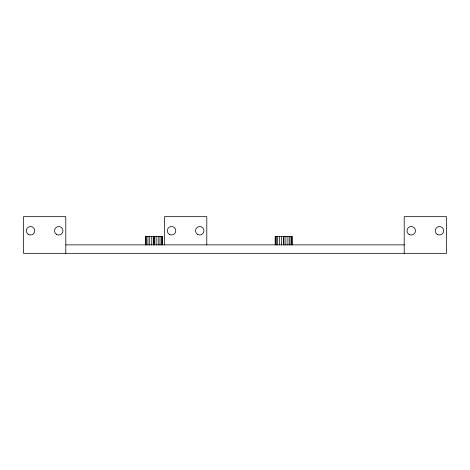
<?xml version="1.0" encoding="UTF-8"?>
<svg xmlns="http://www.w3.org/2000/svg" width="470" height="470" viewBox="0 0 470 470"><rect width="100%" height="100%" fill="white"/><g stroke="black" fill="none" stroke-linecap="round" stroke-linejoin="round"><path stroke-width="0.7" d="M145.5 236.41L145.5 244.87L145.459 236.41L162.456 236.41L162.456 244.87M65.8 244.87L404.429 244.87M404.2 253.33L404.2 216.67L446.5 216.67L446.5 253.33L23.5 253.33L23.5 216.67L65.8 216.67L65.8 253.33M292.175 244.87L292.175 236.41L275.179 236.41L275.179 244.87M291.888 236.41L291.888 244.87M291.036 236.41L291.036 244.87M289.685 236.41L289.685 244.87M287.928 236.41L287.928 244.87M285.877 236.41L285.877 244.87M283.956 236.41L283.956 244.87M283.68 236.41L283.68 244.87M283.398 236.41L283.398 244.87M281.477 236.41L281.477 244.87M279.427 236.41L279.427 244.87M277.67 236.41L277.67 244.87M276.319 236.41L276.319 244.87M275.473 236.41L275.473 244.87M206.8 244.87L206.8 216.67L164.5 216.67L164.5 244.87M162.168 236.41L162.168 244.87M161.316 236.41L161.316 244.87M159.964 236.41L159.964 244.87M158.208 236.41L158.208 244.87M156.157 236.41L156.157 244.87M154.236 236.41L154.236 244.87M153.96 236.41L153.96 244.87M153.678 236.41L153.678 244.87M151.757 236.41L151.757 244.87M149.707 236.41L149.707 244.87M147.95 236.41L147.95 244.87M146.599 236.41L146.599 244.87M145.753 236.41L145.753 244.87M28.435 234.436A4.23 4.23 0 0 0 34.78 230.77A4.23 4.23 0 0 0 28.435 227.104A4.23 4.23 0 0 0 28.435 234.436M56.635 234.436A4.23 4.23 0 0 0 62.98 230.77A4.23 4.23 0 0 0 56.635 227.104A4.23 4.23 0 0 0 56.635 234.436M409.135 234.436A4.23 4.23 0 0 0 415.48 230.77A4.23 4.23 0 0 0 409.135 227.104A4.23 4.23 0 0 0 409.135 234.436M437.335 234.436A4.23 4.23 0 0 0 443.68 230.77A4.23 4.23 0 0 0 437.335 227.104A4.23 4.23 0 0 0 437.335 234.436M197.635 234.436A4.23 4.23 0 0 0 203.98 230.77A4.23 4.23 0 0 0 197.635 227.104A4.23 4.23 0 0 0 197.635 234.436M169.435 234.436A4.23 4.23 0 0 0 175.78 230.77A4.23 4.23 0 0 0 169.435 227.104A4.23 4.23 0 0 0 169.435 234.436"/></g></svg>
